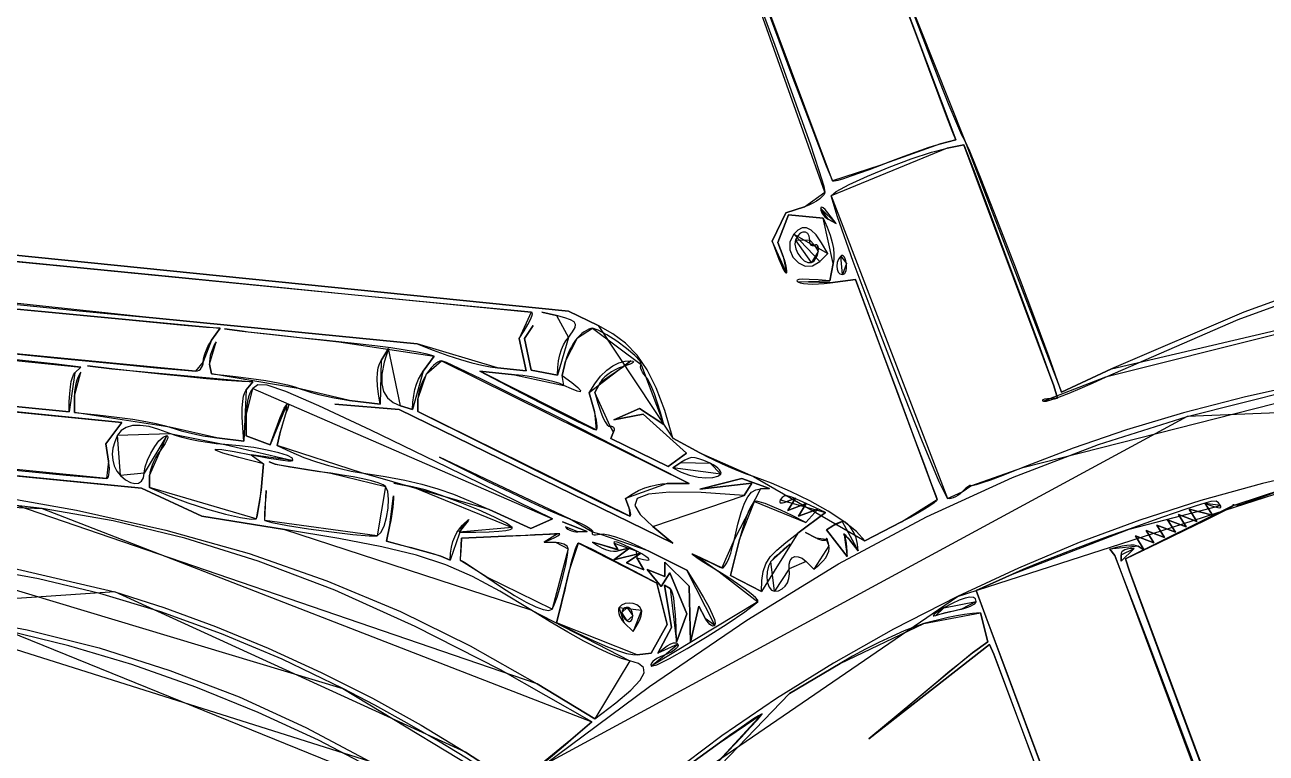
# Model space of a CAD drawing. Extents: x 0.3 to 49.4, y 16 to 54.1.
# Drawn here: x 10.03 to 19.09, y 39.85 to 45.17 of the extents above; entities that cross this region are included whole.
import ezdxf

# ---------------------------------------------------------------- set-up
doc = ezdxf.new("R2010")
doc.units = 0
doc.layers.get('0').update_dxf_attribs({"linetype": 'CONTINUOUS'})

msp = doc.modelspace()

# ---------------------------------------------------------------- linework, layer by layer
at = {"color": 178}
for points in [[(15.1282, 46.1495), (15.1947, 45.9591), (15.3151, 45.6291), (15.4666, 45.2205), (15.6259, 44.7947), (15.7701, 44.413), (15.8761, 44.1364), (15.9208, 44.0264), (15.1282, 46.1495)], [(15.0996, 46.1038), (15.3325, 45.4739), (15.5168, 44.9703), (15.657, 44.5816), (15.7575, 44.296), (15.8229, 44.1022), (15.8576, 43.9886), (15.8663, 43.9435), (15.0996, 46.1038)], [(16.8205, 44.3251), (16.7949, 44.3919), (16.7541, 44.4998), (16.7001, 44.6435), (16.6351, 44.8176), (16.5609, 45.0165), (16.4796, 45.2349), (16.3932, 45.4674), (16.8205, 44.3251)], [(16.8843, 44.3252), (16.8656, 44.3591), (16.8277, 44.4454), (16.7735, 44.5774), (16.7056, 44.7483), (16.6267, 44.9513), (16.5394, 45.1798), (16.4465, 45.427), (16.8843, 44.3252)], [(26.1152, 44.5673), (24.7412, 44.4441), (23.4399, 44.2681), (22.2094, 44.041), (21.0477, 43.7645), (19.953, 43.4401), (18.9234, 43.0696), (17.9571, 42.6546), (26.1152, 44.5673)], [(17.9124, 42.5936), (18.8821, 43.014), (19.9034, 43.3883), (20.9668, 43.714), (22.0627, 43.9886), (23.1815, 44.2099), (24.3136, 44.3753), (25.4494, 44.4826), (17.9124, 42.5936)], [(16.2675, 44.1398), (16.346, 44.1702), (16.4239, 44.1995), (16.4984, 44.2269), (16.567, 44.2513), (16.6267, 44.2718), (16.6751, 44.2874), (16.7093, 44.2972), (16.2675, 44.1398)], [(16.7093, 44.2972), (16.8205, 44.3251), (16.7093, 44.2972)], [(17.5929, 42.4846), (17.5023, 42.7399), (17.3838, 43.0607), (17.252, 43.4093), (17.1215, 43.7479), (17.007, 44.0386), (16.923, 44.2436), (16.8843, 44.3252), (17.5929, 42.4846)], [(15.9126, 43.9165), (15.948, 43.9487), (16.0421, 43.9993), (16.1767, 44.0609), (16.3339, 44.1258), (16.4953, 44.1867), (16.643, 44.2361), (16.7588, 44.2664), (15.9126, 43.9165)], [(16.7588, 44.2664), (16.8805, 44.2902), (16.7588, 44.2664)], [(16.8805, 44.2902), (16.9501, 44.1091), (17.0542, 43.8329), (17.177, 43.5046), (17.3025, 43.1671), (17.4148, 42.8635), (17.4978, 42.6367), (17.5357, 42.53), (16.8805, 44.2902)], [(15.9208, 44.0264), (15.9333, 44.0261), (15.9617, 44.0325), (16.0038, 44.0448), (16.0576, 44.0624), (16.1209, 44.0846), (16.1916, 44.1106), (16.2675, 44.1398), (15.9208, 44.0264)], [(15.8663, 43.9435), (15.8598, 43.9281), (15.8469, 43.9118), (15.8284, 43.895), (15.8053, 43.8785), (15.7785, 43.863), (15.7488, 43.849), (15.7173, 43.8373), (15.8663, 43.9435)], [(16.7599, 41.7089), (16.6996, 41.8305), (16.5734, 42.1358), (16.4086, 42.5533), (16.2327, 43.0115), (16.0732, 43.4391), (15.9573, 43.7646), (15.9126, 43.9165), (16.7599, 41.7089)], [(13.9949, 43.077), (7.0025, 43.7843), (13.9949, 43.077)], [(15.5806, 43.7931), (15.4824, 43.5877), (15.5806, 43.7931)], [(15.5229, 43.5776), (15.5993, 43.7784), (15.5229, 43.5776)], [(15.7173, 43.8373), (15.5806, 43.7931), (15.7173, 43.8373)], [(15.5993, 43.7784), (15.8533, 43.7539), (15.5993, 43.7784)], [(15.9475, 43.7147), (15.9143, 43.7604), (15.8879, 43.7941), (15.8676, 43.8171), (15.8529, 43.8305), (15.843, 43.8355), (15.8375, 43.8333), (15.8355, 43.825), (15.9475, 43.7147)], [(15.8355, 43.825), (15.8368, 43.8135), (15.8408, 43.8014), (15.8472, 43.789), (15.8558, 43.7768), (15.8662, 43.7654), (15.878, 43.7552), (15.8909, 43.7467), (15.8355, 43.825)], [(15.8533, 43.7539), (15.8826, 43.6881), (15.9043, 43.6298), (15.9193, 43.578), (15.9283, 43.5322), (15.932, 43.4916), (15.9313, 43.4555), (15.9267, 43.423), (15.8533, 43.7539)], [(10.335, 43.4014), (9.5667, 43.4775), (8.8562, 43.5475), (8.2245, 43.6093), (7.6927, 43.6609), (7.2816, 43.7003), (7.0123, 43.7255), (6.9058, 43.7343), (10.335, 43.4014)], [(15.8879, 43.497), (15.8423, 43.5756), (15.8016, 43.6319), (15.7649, 43.6675), (15.7313, 43.6842), (15.6998, 43.6838), (15.6697, 43.6679), (15.64, 43.6383), (15.8879, 43.497)], [(15.8909, 43.7467), (15.9475, 43.7147), (15.8909, 43.7467)], [(15.4824, 43.5877), (15.5088, 43.5136), (15.5307, 43.4556), (15.5483, 43.4122), (15.5623, 43.382), (15.5728, 43.3633), (15.5804, 43.3548), (15.5853, 43.3548), (15.4824, 43.5877)], [(15.5622, 43.4743), (15.5229, 43.5776), (15.5622, 43.4743)], [(15.64, 43.6383), (15.611, 43.5809), (15.6108, 43.5224), (15.6333, 43.4692), (15.6724, 43.4278), (15.722, 43.4045), (15.7762, 43.4057), (15.8289, 43.438), (15.64, 43.6383)], [(15.6524, 43.5967), (15.6475, 43.5652), (15.6536, 43.5309), (15.6684, 43.4971), (15.6895, 43.4669), (15.7147, 43.4438), (15.7417, 43.4309), (15.7682, 43.4316), (15.6524, 43.5967)], [(15.756, 43.5949), (15.7518, 43.6237), (15.7407, 43.6431), (15.7246, 43.6529), (15.7057, 43.6532), (15.686, 43.644), (15.6676, 43.6252), (15.6524, 43.5967), (15.756, 43.5949)], [(15.7917, 43.5559), (15.7835, 43.5525), (15.776, 43.5525), (15.7694, 43.5556), (15.7638, 43.5617), (15.7596, 43.5704), (15.7569, 43.5815), (15.756, 43.5949), (15.7917, 43.5559)], [(15.7682, 43.4316), (15.7775, 43.4364), (15.7866, 43.4442), (15.7951, 43.4545), (15.8028, 43.4669), (15.8093, 43.4808), (15.8144, 43.4958), (15.8176, 43.5114), (15.7682, 43.4316)], [(15.8176, 43.5114), (15.8189, 43.5261), (15.8183, 43.5384), (15.8159, 43.5481), (15.8118, 43.555), (15.8064, 43.5588), (15.7996, 43.5592), (15.7917, 43.5559), (15.8176, 43.5114)], [(15.8289, 43.438), (15.8879, 43.497), (15.8289, 43.438)], [(16.0231, 43.4247), (16.0194, 43.4427), (16.0146, 43.4577), (16.0088, 43.4694), (16.0023, 43.4775), (15.9953, 43.4816), (15.9882, 43.4816), (15.9812, 43.4769), (16.0231, 43.4247)], [(13.7239, 43.0685), (13.6266, 43.0773), (13.3658, 43.1025), (12.9622, 43.1419), (12.4366, 43.1935), (11.8097, 43.2553), (11.1022, 43.3253), (10.335, 43.4014), (13.7239, 43.0685)], [(15.5853, 43.3548), (15.588, 43.3612), (15.5884, 43.3724), (15.5868, 43.3877), (15.5832, 43.4062), (15.5778, 43.4273), (15.5708, 43.4502), (15.5622, 43.4743), (15.5853, 43.3548)], [(15.9267, 43.423), (15.9018, 43.2984), (15.9267, 43.423)], [(15.9812, 43.4769), (15.9655, 43.4555), (15.9561, 43.4308), (15.9526, 43.4054), (15.9548, 43.3815), (15.9626, 43.3615), (15.9756, 43.3478), (15.9937, 43.3427), (15.9812, 43.4769)], [(15.9937, 43.3427), (16.0029, 43.3448), (16.0108, 43.351), (16.0171, 43.3607), (16.0216, 43.3735), (16.0243, 43.3887), (16.0248, 43.4059), (16.0231, 43.4247), (15.9937, 43.3427)], [(15.9018, 43.2984), (15.8161, 43.3048), (15.7516, 43.3082), (15.7059, 43.3088), (15.677, 43.307), (15.6628, 43.303), (15.6611, 43.2971), (15.6696, 43.2896), (15.9018, 43.2984)], [(15.9046, 43.2822), (16.0889, 43.3069), (15.9046, 43.2822)], [(16.0889, 43.3069), (16.265, 42.8329), (16.4054, 42.4552), (16.5133, 42.165), (16.592, 41.9534), (16.6448, 41.8117), (16.675, 41.7308), (16.6858, 41.7021), (16.0889, 43.3069)], [(8.6966, 43.2682), (8.8054, 43.2512), (9.0009, 43.2271), (9.2718, 43.1968), (9.607, 43.1614), (9.9953, 43.1218), (10.4253, 43.0789), (10.886, 43.0337), (8.6966, 43.2682)], [(15.6696, 43.2896), (15.6861, 43.2829), (15.7107, 43.278), (15.742, 43.275), (15.7784, 43.2738), (15.8186, 43.2746), (15.8612, 43.2774), (15.9046, 43.2822), (15.6696, 43.2896)], [(11.4522, 42.951), (11.3537, 42.9578), (11.1362, 42.9771), (10.8148, 43.0072), (10.4046, 43.0467), (9.9206, 43.094), (9.378, 43.1475), (8.7918, 43.2057), (11.4522, 42.951)], [(10.886, 43.0337), (12.8897, 42.8388), (10.886, 43.0337)], [(13.6341, 42.8759), (13.6709, 42.9335), (13.6982, 42.9793), (13.7168, 43.0144), (13.7278, 43.0397), (13.732, 43.0564), (13.7303, 43.0657), (13.7239, 43.0685), (13.6341, 42.8759)], [(13.9066, 43.0439), (13.8001, 43.0694), (13.9066, 43.0439)], [(13.9942, 42.8842), (14.0246, 42.9248), (14.0427, 42.956), (14.0472, 42.9798), (14.037, 42.9984), (14.0109, 43.0138), (13.9679, 43.0283), (13.9066, 43.0439), (13.9942, 42.8842)], [(14.2106, 42.9715), (13.9949, 43.077), (14.2106, 42.9715)], [(10.4368, 42.6685), (10.2598, 42.6893), (9.9892, 42.7184), (9.6375, 42.7549), (9.217, 42.7974), (8.7404, 42.8448), (8.22, 42.8961), (7.6683, 42.95), (10.4368, 42.6685)], [(11.3912, 42.864), (11.4522, 42.951), (11.3912, 42.864)], [(11.6136, 42.9289), (11.4857, 42.9463), (11.6136, 42.9289)], [(13.7367, 42.9726), (13.6733, 42.8759), (13.7367, 42.9726)], [(14.17, 42.951), (14.1576, 42.9492), (14.1431, 42.944), (14.1271, 42.9359), (14.1103, 42.9253), (14.0933, 42.9125), (14.0767, 42.8981), (14.0614, 42.8825), (14.17, 42.951)], [(14.5258, 42.6869), (14.5184, 42.7104), (14.4792, 42.7516), (14.4184, 42.8027), (14.3467, 42.8559), (14.2744, 42.9036), (14.212, 42.9379), (14.17, 42.951), (14.5258, 42.6869)], [(14.7576, 42.1482), (14.6981, 42.3503), (14.636, 42.5154), (14.5691, 42.6488), (14.4953, 42.7557), (14.4123, 42.8416), (14.3182, 42.9118), (14.2106, 42.9715), (14.7576, 42.1482)], [(8.6519, 42.8923), (9.2401, 42.8341), (9.7839, 42.7805), (10.2672, 42.7333), (10.674, 42.6938), (10.9882, 42.6637), (11.1937, 42.6444), (11.2746, 42.6377), (8.6519, 42.8923)], [(11.3303, 42.7073), (11.3319, 42.7255), (11.3365, 42.7467), (11.3437, 42.77), (11.3532, 42.7943), (11.3645, 42.8187), (11.3773, 42.8422), (11.3912, 42.864), (11.3303, 42.7073)], [(11.4243, 42.8527), (11.4106, 42.8294), (11.3988, 42.8044), (11.389, 42.7787), (11.3816, 42.7532), (11.3768, 42.729), (11.375, 42.7071), (11.3765, 42.6886), (11.4243, 42.8527)], [(12.3199, 42.8514), (12.1843, 42.8656), (12.053, 42.8796), (11.9305, 42.8928), (11.8209, 42.9048), (11.7287, 42.9151), (11.6582, 42.9233), (11.6136, 42.9289), (12.3199, 42.8514)], [(13.0139, 42.747), (12.9639, 42.7619), (12.8927, 42.777), (12.8033, 42.7921), (12.6984, 42.8073), (12.5809, 42.8223), (12.4538, 42.837), (12.3199, 42.8514), (13.0139, 42.747)], [(13.6858, 42.6407), (13.6341, 42.8759), (13.6858, 42.6407)], [(13.6733, 42.8759), (13.7238, 42.646), (13.6733, 42.8759)], [(13.9152, 42.6094), (13.9173, 42.6643), (13.9233, 42.7133), (13.9326, 42.7569), (13.9449, 42.7954), (13.9595, 42.8292), (13.9761, 42.8587), (13.9942, 42.8842), (13.9152, 42.6094)], [(14.0614, 42.8825), (14.0466, 42.8641), (14.0317, 42.8418), (14.0171, 42.8169), (14.0036, 42.7902), (13.9915, 42.7629), (13.9814, 42.7361), (13.9739, 42.7106), (14.0614, 42.8825)], [(12.6286, 42.7163), (12.6815, 42.8045), (12.6286, 42.7163)], [(12.6815, 42.8045), (12.6496, 42.7031), (12.6335, 42.6174), (12.6325, 42.5463), (12.6462, 42.4886), (12.6739, 42.4434), (12.7153, 42.4094), (12.7696, 42.3857), (12.6815, 42.8045)], [(12.8897, 42.8388), (13.0088, 42.7917), (13.1147, 42.7531), (13.2083, 42.7224), (13.2905, 42.6986), (13.3621, 42.6812), (13.4241, 42.6692), (13.4774, 42.6621), (12.8897, 42.8388)], [(20.5537, 42.7606), (19.9655, 42.6637), (19.4281, 42.5604), (18.9361, 42.4504), (18.4838, 42.3334), (18.0659, 42.2089), (17.6768, 42.0765), (17.3111, 41.936), (20.5537, 42.7606)], [(18.5085, 42.3079), (19.2833, 42.5011), (20.0771, 42.6411), (20.8849, 42.7277), (21.7013, 42.7605), (22.5213, 42.7396), (23.3397, 42.6645), (24.1513, 42.5351), (18.5085, 42.3079)], [(10.7358, 42.2647), (9.3777, 42.3986), (8.2875, 42.5062), (7.4409, 42.5899), (6.8134, 42.6521), (6.3808, 42.6951), (6.1187, 42.7215), (6.0028, 42.7334), (10.7358, 42.2647)], [(10.394, 42.6257), (10.4368, 42.6685), (10.394, 42.6257)], [(10.6628, 42.6564), (10.4849, 42.6774), (10.6628, 42.6564)], [(11.2746, 42.6377), (11.2873, 42.6395), (11.299, 42.6448), (11.3094, 42.653), (11.318, 42.6638), (11.3246, 42.6767), (11.3288, 42.6914), (11.3303, 42.7073), (11.2746, 42.6377)], [(11.3765, 42.6886), (11.39, 42.6181), (11.3765, 42.6886)], [(12.6219, 42.3972), (12.6091, 42.4698), (12.6018, 42.5314), (12.5994, 42.5834), (12.6014, 42.6267), (12.6073, 42.6625), (12.6166, 42.692), (12.6286, 42.7163), (12.6219, 42.3972)], [(12.9358, 42.6373), (13.0139, 42.747), (12.9358, 42.6373)], [(13.0678, 42.7139), (13.056, 42.7118), (13.0419, 42.705), (13.0261, 42.6939), (13.0094, 42.6793), (12.9924, 42.6616), (12.9758, 42.6415), (12.9601, 42.6195), (13.0678, 42.7139)], [(14.8747, 41.8194), (14.3459, 42.0867), (13.9235, 42.299), (13.5978, 42.4615), (13.3592, 42.5791), (13.1978, 42.657), (13.104, 42.7003), (13.0678, 42.7139), (14.8747, 41.8194)], [(13.9739, 42.7106), (13.9481, 42.6073), (13.9739, 42.7106)], [(14.1468, 42.4799), (14.1872, 42.5467), (14.2297, 42.6014), (14.2737, 42.6445), (14.3185, 42.6766), (14.3634, 42.6983), (14.4079, 42.7101), (14.4511, 42.7125), (14.1468, 42.4799)], [(14.3959, 42.6724), (14.3659, 42.662), (14.3362, 42.6485), (14.3078, 42.6326), (14.2818, 42.615), (14.2592, 42.5963), (14.241, 42.5774), (14.2282, 42.5588), (14.3959, 42.6724)], [(14.4511, 42.7125), (14.464, 42.7107), (14.4694, 42.7072), (14.4677, 42.7022), (14.4591, 42.696), (14.4441, 42.6888), (14.4229, 42.6809), (14.3959, 42.6724), (14.4511, 42.7125)], [(14.5574, 42.6017), (14.5455, 42.6165), (14.5357, 42.6312), (14.5283, 42.6455), (14.5234, 42.6587), (14.5212, 42.6704), (14.5219, 42.68), (14.5258, 42.6869), (14.5574, 42.6017)], [(7.6813, 42.6057), (10.3511, 42.3413), (7.6813, 42.6057)], [(10.3511, 42.3413), (10.3523, 42.4147), (10.3555, 42.4754), (10.3606, 42.5244), (10.3672, 42.5628), (10.3752, 42.5917), (10.3842, 42.6123), (10.394, 42.6257), (10.3511, 42.3413)], [(10.4376, 42.6301), (10.4268, 42.616), (10.4168, 42.5968), (10.4081, 42.5733), (10.4007, 42.5468), (10.3951, 42.5183), (10.3916, 42.4887), (10.3903, 42.4592), (10.4376, 42.6301)], [(11.6924, 42.5593), (11.6116, 42.5624), (11.4963, 42.5706), (11.3538, 42.5829), (11.1917, 42.5986), (11.0175, 42.6166), (10.8387, 42.6362), (10.6628, 42.6564), (11.6924, 42.5593)], [(11.39, 42.6181), (11.5466, 42.6014), (11.6784, 42.5851), (11.7875, 42.5691), (11.8759, 42.5535), (11.9457, 42.5385), (11.999, 42.5241), (12.0378, 42.5102), (11.39, 42.6181)], [(12.8577, 42.3582), (12.8598, 42.4119), (12.8657, 42.4604), (12.8749, 42.5042), (12.887, 42.5435), (12.9015, 42.5786), (12.918, 42.6098), (12.9358, 42.6373), (12.8577, 42.3582)], [(12.9601, 42.6195), (12.9457, 42.595), (12.9324, 42.5679), (12.9206, 42.5394), (12.9108, 42.5104), (12.9033, 42.4823), (12.8986, 42.4561), (12.8969, 42.433), (12.9601, 42.6195)], [(13.6019, 42.6125), (13.3473, 42.637), (13.6019, 42.6125)], [(13.3473, 42.637), (13.5942, 42.5094), (13.7918, 42.4079), (13.9444, 42.3302), (14.0566, 42.2739), (14.1329, 42.2365), (14.1779, 42.2156), (14.196, 42.2089), (13.3473, 42.637)], [(13.4774, 42.6621), (13.6858, 42.6407), (13.4774, 42.6621)], [(13.9622, 42.5345), (13.9313, 42.5474), (13.8898, 42.5605), (13.84, 42.5733), (13.7842, 42.5854), (13.7244, 42.5963), (13.6629, 42.6055), (13.6019, 42.6125), (13.9622, 42.5345)], [(13.7238, 42.646), (13.9152, 42.6094), (13.7238, 42.646)], [(13.9481, 42.6073), (14.0195, 42.5553), (14.0637, 42.5188), (14.0831, 42.4968), (14.0802, 42.4884), (14.0574, 42.4926), (14.0173, 42.5083), (13.9622, 42.5345), (13.9481, 42.6073)], [(14.6914, 42.2489), (14.6663, 42.3376), (14.6433, 42.4114), (14.6225, 42.4717), (14.6036, 42.5195), (14.5865, 42.5563), (14.5712, 42.5833), (14.5574, 42.6017), (14.6914, 42.2489)], [(17.462, 42.4184), (17.4823, 42.4195), (17.5219, 42.4304), (17.5781, 42.45), (17.6479, 42.4772), (17.7288, 42.5109), (17.8178, 42.55), (17.9124, 42.5936), (17.462, 42.4184)], [(17.9571, 42.6546), (17.5929, 42.4846), (17.9571, 42.6546)], [(11.6261, 42.1281), (11.6183, 42.2248), (11.6147, 42.3043), (11.6148, 42.3683), (11.6182, 42.4184), (11.6246, 42.4562), (11.6334, 42.4833), (11.6442, 42.5013), (11.6261, 42.1281)], [(11.6907, 42.5125), (11.6799, 42.4977), (11.67, 42.4765), (11.6613, 42.45), (11.654, 42.4194), (11.6484, 42.3859), (11.6448, 42.3508), (11.6436, 42.3153), (11.6907, 42.5125)], [(11.6442, 42.5013), (11.6924, 42.5593), (11.6442, 42.5013)], [(13.8783, 41.5608), (13.1094, 41.9372), (12.553, 42.207), (12.1729, 42.3862), (11.9328, 42.4904), (11.7966, 42.5357), (11.728, 42.5377), (11.6907, 42.5125), (13.8783, 41.5608)], [(12.0378, 42.5102), (12.075, 42.4964), (12.1207, 42.4823), (12.1726, 42.4683), (12.2285, 42.4551), (12.2862, 42.4432), (12.3436, 42.433), (12.3983, 42.4251), (12.0378, 42.5102)], [(14.2282, 42.5588), (14.1869, 42.4817), (14.2282, 42.5588)], [(17.5357, 42.53), (17.5628, 42.4418), (17.5357, 42.53)], [(10.3903, 42.4592), (10.3903, 42.3356), (10.3903, 42.4592)], [(11.8181, 42.1006), (11.8466, 42.1818), (11.8708, 42.2477), (11.8911, 42.2996), (11.9078, 42.3391), (11.9213, 42.3674), (11.9319, 42.3858), (11.94, 42.3958), (11.8181, 42.1006)], [(11.94, 42.3958), (11.9459, 42.3998), (11.9497, 42.3994), (11.9515, 42.3951), (11.9513, 42.387), (11.9491, 42.3756), (11.9448, 42.3611), (11.9385, 42.3439), (11.94, 42.3958)], [(12.7598, 42.3591), (12.2898, 42.3965), (12.7598, 42.3591)], [(12.3983, 42.4251), (12.6219, 42.3972), (12.3983, 42.4251)], [(12.8969, 42.433), (12.8969, 42.343), (12.8969, 42.433)], [(14.1845, 42.3434), (14.1468, 42.4799), (14.1845, 42.3434)], [(14.1869, 42.4817), (14.2089, 42.4055), (14.2287, 42.3455), (14.2464, 42.3002), (14.2623, 42.2681), (14.2764, 42.2477), (14.2888, 42.2374), (14.2998, 42.2358), (14.1869, 42.4817)], [(17.5628, 42.4418), (17.5213, 42.4395), (17.4906, 42.4368), (17.4697, 42.4336), (17.4574, 42.4301), (17.4527, 42.4264), (17.4546, 42.4224), (17.462, 42.4184), (17.5628, 42.4418)], [(5.759, 42.3397), (6.0433, 42.3082), (6.7353, 42.2371), (7.6724, 42.1425), (8.6924, 42.0408), (9.6326, 41.948), (10.3307, 41.8805), (10.6241, 41.8544), (5.759, 42.3397)], [(10.3903, 42.3356), (10.5583, 42.3189), (10.6997, 42.3026), (10.8167, 42.2868), (10.9116, 42.2715), (10.9865, 42.2568), (11.0437, 42.2428), (11.0853, 42.2294), (10.3903, 42.3356)], [(11.6436, 42.3153), (11.6436, 42.1652), (11.6436, 42.3153)], [(11.9385, 42.3439), (11.931, 42.3238), (11.9231, 42.3009), (11.9152, 42.2762), (11.9075, 42.2508), (11.9004, 42.2257), (11.8942, 42.2019), (11.8891, 42.1803), (11.9385, 42.3439)], [(14.7572, 41.3827), (12.7598, 42.3591), (14.7572, 41.3827)], [(12.7696, 42.3857), (12.8577, 42.3582), (12.7696, 42.3857)], [(12.8969, 42.343), (13.3549, 42.1146), (13.7195, 41.9333), (13.9994, 41.7946), (14.2031, 41.6943), (14.3392, 41.628), (14.4163, 41.5914), (14.443, 41.5802), (12.8969, 42.343)], [(13.8173, 39.7652), (14.586, 40.3363), (15.2974, 40.8218), (15.9664, 41.2315), (16.6073, 41.5752), (17.2349, 41.8626), (17.8637, 42.1036), (18.5085, 42.3079), (13.8173, 39.7652)], [(14.196, 42.2089), (14.201, 42.212), (14.2036, 42.2219), (14.204, 42.2377), (14.2023, 42.2586), (14.1984, 42.2837), (14.1924, 42.3122), (14.1845, 42.3434), (14.196, 42.2089)], [(14.3264, 42.2834), (14.5139, 42.3652), (14.3264, 42.2834)], [(14.5404, 42.3255), (14.3264, 42.2834), (14.5404, 42.3255)], [(14.5139, 42.3652), (14.6914, 42.2489), (14.5139, 42.3652)], [(14.8563, 42.0401), (14.5404, 42.3255), (14.8563, 42.0401)], [(10.8799, 41.7837), (9.376, 41.9336), (8.1759, 42.0526), (7.2519, 42.1436), (6.576, 42.2095), (6.1205, 42.2531), (5.8574, 42.2772), (5.759, 42.2847), (10.8799, 41.7837)], [(10.6197, 42.1089), (10.7358, 42.2647), (10.6197, 42.1089)], [(11.0867, 42.1825), (11.0067, 42.2135), (10.9344, 42.2336), (10.8702, 42.2427), (10.8147, 42.241), (10.7683, 42.2283), (10.7316, 42.2047), (10.705, 42.1703), (11.0867, 42.1825)], [(11.0853, 42.2294), (11.1242, 42.2162), (11.1699, 42.2028), (11.2206, 42.1898), (11.2739, 42.1777), (11.3279, 42.1669), (11.3803, 42.1579), (11.4292, 42.1511), (11.0853, 42.2294)], [(14.2998, 42.2358), (14.3092, 42.2366), (14.3169, 42.2348), (14.3227, 42.2306), (14.3265, 42.2244), (14.3281, 42.2162), (14.3273, 42.2065), (14.3241, 42.1954), (14.2998, 42.2358)], [(10.705, 42.1703), (10.6841, 42.1235), (10.6713, 42.077), (10.6665, 42.0315), (10.6696, 41.9879), (10.6806, 41.947), (10.6994, 41.9097), (10.726, 41.8767), (10.705, 42.1703)], [(10.8995, 41.8949), (10.9056, 41.939), (10.9223, 41.9892), (10.9466, 42.0409), (10.9757, 42.0893), (11.0068, 42.1297), (11.037, 42.1574), (11.0635, 42.1677), (10.8995, 41.8949)], [(11.0635, 42.1677), (11.0699, 42.165), (11.0716, 42.1572), (11.069, 42.1449), (11.0622, 42.1289), (11.0516, 42.1098), (11.0374, 42.0881), (11.0198, 42.0645), (11.0635, 42.1677)], [(11.4869, 42.1038), (11.4249, 42.1089), (11.3604, 42.1169), (11.2959, 42.1273), (11.2338, 42.1395), (11.1766, 42.1531), (11.1268, 42.1676), (11.0867, 42.1825), (11.4869, 42.1038)], [(11.4292, 42.1511), (11.6261, 42.1281), (11.4292, 42.1511)], [(11.6436, 42.1652), (11.8181, 42.1006), (11.6436, 42.1652)], [(11.8891, 42.1803), (11.8705, 42.0951), (11.8891, 42.1803)], [(14.3241, 42.1954), (14.3051, 42.1457), (14.3241, 42.1954)], [(14.3051, 42.1457), (14.7215, 41.9415), (14.3051, 42.1457)], [(14.9533, 42.0414), (14.7576, 42.1482), (14.9533, 42.0414)], [(10.6396, 41.9817), (10.6197, 42.1089), (10.6396, 41.9817)], [(11.0198, 42.0645), (11.0012, 42.0386), (10.9842, 42.0105), (10.9691, 41.9812), (10.9565, 41.952), (10.9469, 41.9239), (10.9408, 41.8982), (10.9386, 41.8759), (11.0198, 42.0645)], [(11.7701, 41.9619), (11.5887, 42.0074), (11.4738, 42.0401), (11.4191, 42.0606), (11.4186, 42.0692), (11.4661, 42.0664), (11.5555, 42.0527), (11.6806, 42.0284), (11.7701, 41.9619)], [(11.9841, 41.986), (11.9806, 42.0028), (11.944, 42.0222), (11.8808, 42.0425), (11.7971, 42.0623), (11.6994, 42.0801), (11.5939, 42.0944), (11.4869, 42.1038), (11.9841, 41.986)], [(11.8705, 42.0951), (11.9692, 42.0486), (12.0646, 42.0091), (12.1566, 41.976), (12.2449, 41.9488), (12.3293, 41.9268), (12.4096, 41.9096), (12.4857, 41.8964), (11.8705, 42.0951)], [(14.7215, 41.9415), (14.8563, 42.0401), (14.7215, 41.9415)], [(15.3447, 41.8694), (15.2948, 41.8871), (15.2388, 41.9089), (15.1793, 41.9336), (15.1186, 41.9603), (15.0591, 41.9878), (15.0032, 42.0152), (14.9533, 42.0414), (15.3447, 41.8694)], [(10.6241, 41.8544), (10.6317, 41.8577), (10.6376, 41.8674), (10.6419, 41.8824), (10.6443, 41.9022), (10.6447, 41.9258), (10.6432, 41.9526), (10.6396, 41.9817), (10.6241, 41.8544)], [(11.6806, 42.0284), (11.7465, 42.0153), (11.808, 42.004), (11.8632, 41.995), (11.9102, 41.9884), (11.9473, 41.9845), (11.9726, 41.9836), (11.9841, 41.986), (11.6806, 42.0284)], [(11.7517, 41.7702), (11.7701, 41.9619), (11.7517, 41.7702)], [(11.8552, 41.9591), (11.8106, 41.9763), (11.8552, 41.9591)], [(12.2611, 41.8927), (12.1773, 41.9044), (12.098, 41.9161), (12.0257, 41.9273), (11.9627, 41.9376), (11.9117, 41.9466), (11.875, 41.9539), (11.8552, 41.9591), (12.2611, 41.8927)], [(13.0536, 42.0101), (13.2331, 41.9201), (13.4077, 41.834), (13.5716, 41.7546), (13.7189, 41.6848), (13.8439, 41.6271), (13.9408, 41.5844), (14.0036, 41.5595), (13.0536, 42.0101)], [(14.816, 41.9713), (14.7572, 41.9327), (14.816, 41.9713)], [(15.0283, 41.9661), (14.9831, 41.9861), (14.9474, 41.9995), (14.9186, 42.0065), (14.8938, 42.0071), (14.8703, 42.0014), (14.8452, 41.9894), (14.816, 41.9713), (15.0283, 41.9661)], [(15.1062, 41.8878), (15.1083, 41.8966), (15.1052, 41.9071), (15.0974, 41.9186), (15.0853, 41.9307), (15.0695, 41.943), (15.0503, 41.955), (15.0283, 41.9661), (15.1062, 41.8878)], [(19.9779, 42.0085), (19.5146, 41.9233), (19.0592, 41.8192), (18.6097, 41.6956), (18.1643, 41.5519), (17.721, 41.3874), (17.2779, 41.2015), (16.833, 40.9937), (19.9779, 42.0085)], [(10.726, 41.8767), (10.7627, 41.8457), (10.798, 41.8262), (10.8303, 41.8179), (10.8582, 41.8209), (10.8801, 41.8348), (10.8944, 41.8595), (10.8995, 41.8949), (10.726, 41.8767)], [(10.9386, 41.8759), (10.9386, 41.7905), (10.9386, 41.8759)], [(12.6604, 41.7974), (12.6421, 41.8092), (12.6068, 41.8226), (12.557, 41.8369), (12.4951, 41.8517), (12.4235, 41.8663), (12.3447, 41.8802), (12.2611, 41.8927), (12.6604, 41.7974)], [(12.4857, 41.8964), (12.6567, 41.869), (12.8006, 41.8421), (12.926, 41.8134), (13.0417, 41.7802), (13.1562, 41.7401), (13.2782, 41.6906), (13.4164, 41.6293), (12.4857, 41.8964)], [(14.7572, 41.9327), (14.8164, 41.9007), (14.8789, 41.8782), (14.9409, 41.8646), (14.9984, 41.8593), (15.0477, 41.8618), (15.0849, 41.8715), (15.1062, 41.8878), (14.7572, 41.9327)], [(15.2611, 41.8561), (14.9531, 41.778), (15.2611, 41.8561)], [(15.4622, 41.7822), (15.2611, 41.8561), (15.4622, 41.7822)], [(16.1566, 41.4001), (16.0973, 41.4684), (16.0053, 41.542), (15.8888, 41.6176), (15.7562, 41.6916), (15.6158, 41.7605), (15.4759, 41.821), (15.3447, 41.8694), (16.1566, 41.4001)], [(17.3111, 41.936), (17.2242, 41.9011), (17.1443, 41.8701), (17.0737, 41.8437), (17.0147, 41.8228), (16.9697, 41.8082), (16.941, 41.8006), (16.9309, 41.8011), (17.3111, 41.936)], [(11.3199, 41.5792), (10.8799, 41.7837), (11.3199, 41.5792)], [(10.9386, 41.7905), (11.0736, 41.7319), (11.2175, 41.6785), (11.3604, 41.6324), (11.4919, 41.5955), (11.6018, 41.5701), (11.68, 41.558), (11.7161, 41.5613), (10.9386, 41.7905)], [(11.7161, 41.5613), (11.7205, 41.5704), (11.7255, 41.5884), (11.7309, 41.6143), (11.7364, 41.6467), (11.7419, 41.6843), (11.747, 41.7259), (11.7517, 41.7702), (11.7161, 41.5613)], [(11.7902, 41.7684), (11.7857, 41.7206), (11.7822, 41.6761), (11.7796, 41.6362), (11.778, 41.6023), (11.7774, 41.5756), (11.778, 41.5576), (11.7798, 41.5495), (11.7902, 41.7684)], [(12.6001, 41.4365), (12.6264, 41.4611), (12.649, 41.5083), (12.6667, 41.5699), (12.6781, 41.6377), (12.6817, 41.7037), (12.6763, 41.7596), (12.6604, 41.7974), (12.6001, 41.4365)], [(12.8577, 41.7948), (12.7206, 41.8202), (12.8577, 41.7948)], [(13.5845, 41.4983), (13.5434, 41.5287), (13.4561, 41.5733), (13.338, 41.6261), (13.2039, 41.6808), (13.0692, 41.7312), (12.9487, 41.7713), (12.8577, 41.7948), (13.5845, 41.4983)], [(14.4116, 41.709), (14.4593, 41.7409), (14.5058, 41.7663), (14.551, 41.7858), (14.5948, 41.8001), (14.6369, 41.8097), (14.6773, 41.8153), (14.7158, 41.8173), (14.4116, 41.709)], [(14.7158, 41.8173), (14.8747, 41.8194), (14.7158, 41.8173)], [(14.9531, 41.778), (15.3335, 41.8213), (14.9531, 41.778)], [(15.2055, 41.4121), (15.2313, 41.5213), (15.2556, 41.6079), (15.2795, 41.6741), (15.3043, 41.7221), (15.3311, 41.7541), (15.3609, 41.7724), (15.3951, 41.7791), (15.2055, 41.4121)], [(15.3335, 41.8213), (15.2774, 41.7306), (15.3335, 41.8213)], [(15.3951, 41.7791), (15.4622, 41.7822), (15.3951, 41.7791)], [(16.8676, 41.7575), (16.852, 41.7434), (16.8353, 41.7312), (16.8183, 41.7212), (16.8016, 41.7137), (16.7859, 41.7089), (16.7718, 41.7072), (16.7599, 41.7089), (16.8676, 41.7575)], [(16.9309, 41.8011), (16.9292, 41.8039), (16.9245, 41.8033), (16.917, 41.7994), (16.9072, 41.7927), (16.8954, 41.7833), (16.8821, 41.7714), (16.8676, 41.7575), (16.9309, 41.8011)], [(18.8638, 41.6619), (18.8796, 41.6636), (18.9098, 41.6713), (18.9523, 41.6843), (19.0052, 41.7017), (19.0662, 41.723), (19.1333, 41.7475), (19.2045, 41.7744), (18.8638, 41.6619)], [(10.1553, 41.6365), (9.9423, 41.6613), (9.6828, 41.683), (9.3976, 41.7006), (9.1072, 41.7133), (8.8325, 41.7201), (8.594, 41.7201), (8.4125, 41.7125), (10.1553, 41.6365)], [(9.7049, 41.7473), (10.4062, 41.6251), (11.0571, 41.4784), (11.6638, 41.3066), (12.2321, 41.109), (12.7682, 40.8852), (13.2778, 40.6346), (13.7671, 40.3566), (9.7049, 41.7473)], [(12.7192, 41.7296), (12.7182, 41.7057), (12.7159, 41.6775), (12.7126, 41.6463), (12.7084, 41.6134), (12.7035, 41.5802), (12.698, 41.5479), (12.692, 41.5178), (12.7192, 41.7296)], [(14.4363, 41.6446), (14.4116, 41.709), (14.4363, 41.6446)], [(15.2774, 41.7306), (14.9633, 41.7517), (14.7328, 41.7552), (14.5797, 41.741), (14.4974, 41.7091), (14.4793, 41.6591), (14.5192, 41.5911), (14.6104, 41.5049), (15.2774, 41.7306)], [(15.3534, 41.6875), (15.3416, 41.6772), (15.3273, 41.6543), (15.3112, 41.6204), (15.2941, 41.5774), (15.2765, 41.5268), (15.2592, 41.4705), (15.2429, 41.41), (15.3534, 41.6875)], [(15.7261, 41.5347), (15.6266, 41.5845), (15.5451, 41.6232), (15.4802, 41.6519), (15.4302, 41.6717), (15.3934, 41.6835), (15.3684, 41.6884), (15.3534, 41.6875), (15.7261, 41.5347)], [(15.5408, 41.6982), (15.5367, 41.6894), (15.5362, 41.6829), (15.5393, 41.6786), (15.5458, 41.6766), (15.5556, 41.6771), (15.5684, 41.6799), (15.5841, 41.6852), (15.5408, 41.6982)], [(15.8702, 41.6064), (15.76, 41.6588), (15.6803, 41.6954), (15.6255, 41.7179), (15.5899, 41.7278), (15.5677, 41.7267), (15.5532, 41.7163), (15.5408, 41.6982), (15.8702, 41.6064)], [(15.5841, 41.6852), (15.6513, 41.711), (15.5841, 41.6852)], [(15.6513, 41.711), (15.5952, 41.6203), (15.6513, 41.711)], [(15.5952, 41.6203), (15.7296, 41.6719), (15.5952, 41.6203)], [(15.7296, 41.6719), (15.6736, 41.5811), (15.7296, 41.6719)], [(16.6858, 41.7021), (16.6808, 41.6929), (16.6625, 41.6774), (16.6324, 41.6565), (16.5921, 41.6312), (16.5432, 41.6026), (16.4873, 41.5715), (16.4259, 41.5391), (16.6858, 41.7021)], [(18.7518, 41.659), (18.7392, 41.6783), (18.7206, 41.6885), (18.6832, 41.6864), (18.6141, 41.6684), (18.5001, 41.6313), (18.3285, 41.5718), (18.0863, 41.4864), (18.7518, 41.659)], [(18.6935, 41.5875), (18.6414, 41.6719), (18.6935, 41.5875)], [(18.6414, 41.6719), (18.6819, 41.657), (18.7126, 41.6473), (18.7343, 41.6423), (18.748, 41.6415), (18.7549, 41.6443), (18.7558, 41.6503), (18.7518, 41.659), (18.6414, 41.6719)], [(14.1656, 40.0805), (13.4995, 40.4577), (12.8767, 40.7757), (12.2899, 41.039), (11.7316, 41.2521), (11.1947, 41.4197), (10.6717, 41.5464), (10.1553, 41.6365), (14.1656, 40.0805)], [(11.9224, 41.4824), (11.3199, 41.5792), (11.9224, 41.4824)], [(13.4164, 41.6293), (13.7205, 41.4904), (13.4164, 41.6293)], [(14.443, 41.5802), (14.4464, 41.5819), (14.4484, 41.5868), (14.4488, 41.5944), (14.4478, 41.6044), (14.4453, 41.6164), (14.4415, 41.6299), (14.4363, 41.6446), (14.443, 41.5802)], [(15.6682, 41.4557), (15.8702, 41.6064), (15.6682, 41.4557)], [(15.6736, 41.5811), (15.8147, 41.6309), (15.6736, 41.5811)], [(15.8147, 41.6309), (15.7261, 41.5347), (15.8147, 41.6309)], [(18.0607, 41.2694), (18.3024, 41.3851), (18.4932, 41.4773), (18.6379, 41.5482), (18.7413, 41.5999), (18.8079, 41.6346), (18.8426, 41.6544), (18.85, 41.6615), (18.0607, 41.2694)], [(18.5016, 41.5028), (18.4455, 41.5935), (18.5016, 41.5028)], [(18.4455, 41.5935), (18.5799, 41.5419), (18.4455, 41.5935)], [(18.5799, 41.5419), (18.5245, 41.6317), (18.5799, 41.5419)], [(18.5245, 41.6317), (18.6935, 41.5875), (18.5245, 41.6317)], [(18.85, 41.6615), (18.8464, 41.6628), (18.8448, 41.6637), (18.8451, 41.6641), (18.8473, 41.6642), (18.8511, 41.6638), (18.8567, 41.6631), (18.8638, 41.6619), (18.85, 41.6615)], [(11.7798, 41.5495), (11.8305, 41.5338), (11.9452, 41.5123), (12.0987, 41.4882), (12.2659, 41.4652), (12.4219, 41.4466), (12.5416, 41.4359), (12.6001, 41.4365), (11.7798, 41.5495)], [(12.692, 41.5178), (12.6663, 41.3966), (12.692, 41.5178)], [(13.1319, 41.2585), (13.1342, 41.3091), (13.1409, 41.3542), (13.1513, 41.3944), (13.165, 41.4298), (13.1813, 41.4609), (13.1999, 41.488), (13.22, 41.5114), (13.1319, 41.2585)], [(13.2531, 41.5332), (13.1981, 41.4627), (13.2531, 41.5332)], [(13.1981, 41.4627), (13.3198, 41.4637), (13.4152, 41.4663), (13.4869, 41.4705), (13.5372, 41.4761), (13.5686, 41.4827), (13.5835, 41.4901), (13.5845, 41.4983), (13.1981, 41.4627)], [(13.22, 41.5114), (13.2387, 41.5306), (13.2531, 41.5447), (13.2629, 41.5535), (13.268, 41.5568), (13.2683, 41.5547), (13.2633, 41.5468), (13.2531, 41.5332), (13.22, 41.5114)], [(13.7205, 41.4904), (13.8783, 41.5608), (13.7205, 41.4904)], [(14.1306, 41.4677), (13.9504, 41.54), (14.1306, 41.4677)], [(13.9743, 41.5014), (13.9815, 41.4926), (13.9915, 41.4847), (14.0038, 41.4778), (14.0177, 41.4722), (14.0329, 41.468), (14.0486, 41.4657), (14.0644, 41.4652), (13.9743, 41.5014)], [(14.0036, 41.5595), (14.0457, 41.544), (14.0833, 41.5281), (14.1156, 41.5124), (14.1414, 41.4974), (14.1597, 41.4838), (14.1696, 41.4722), (14.17, 41.4631), (14.0036, 41.5595)], [(14.6104, 41.5049), (14.7572, 41.3827), (14.6104, 41.5049)], [(15.9251, 41.5104), (15.8789, 41.481), (15.9251, 41.5104)], [(15.9929, 41.5404), (15.9868, 41.5395), (15.9787, 41.5372), (15.9693, 41.5336), (15.9588, 41.5289), (15.9476, 41.5234), (15.9363, 41.5172), (15.9251, 41.5104), (15.9929, 41.5404)], [(16.1085, 41.3278), (16.1043, 41.3767), (16.0931, 41.4217), (16.0765, 41.4613), (16.0564, 41.4943), (16.0346, 41.5194), (16.0129, 41.5352), (15.9929, 41.5404), (16.1085, 41.3278)], [(16.4259, 41.5391), (16.1566, 41.4001), (16.4259, 41.5391)], [(18.0863, 41.4864), (17.945, 41.4358), (17.8016, 41.3831), (17.6612, 41.3303), (17.529, 41.2793), (17.4104, 41.2323), (17.3105, 41.1912), (17.2345, 41.158), (18.0863, 41.4864)], [(18.3449, 41.4244), (18.2889, 41.5152), (18.3449, 41.4244)], [(18.2889, 41.5152), (18.4233, 41.4636), (18.2889, 41.5152)], [(18.4233, 41.4636), (18.3672, 41.5544), (18.4233, 41.4636)], [(18.3672, 41.5544), (18.5016, 41.5028), (18.3672, 41.5544)], [(13.7194, 40.8964), (13.4935, 41.0334), (13.294, 41.1406), (13.0989, 41.2254), (12.8862, 41.2947), (12.6339, 41.3559), (12.32, 41.416), (11.9224, 41.4824), (13.7194, 40.8964)], [(12.6663, 41.3966), (12.7665, 41.3718), (12.8498, 41.3506), (12.9176, 41.3326), (12.9714, 41.3176), (13.0127, 41.3052), (13.0428, 41.2953), (13.0633, 41.2875), (12.6663, 41.3966)], [(13.2154, 41.4205), (13.2114, 41.3689), (13.2084, 41.3285), (13.2064, 41.2982), (13.2052, 41.277), (13.2048, 41.2638), (13.2051, 41.2576), (13.2059, 41.2574), (13.2154, 41.4205)], [(13.5359, 41.4336), (13.2154, 41.4205), (13.5359, 41.4336)], [(13.9152, 41.452), (13.8933, 41.4504), (13.8567, 41.4484), (13.8079, 41.4458), (13.749, 41.443), (13.6826, 41.4399), (13.6107, 41.4368), (13.5359, 41.4336), (13.9152, 41.452)], [(13.8173, 41.3899), (13.8626, 41.4099), (13.8954, 41.4255), (13.917, 41.4371), (13.9284, 41.4452), (13.9311, 41.4501), (13.9263, 41.4522), (13.9152, 41.452), (13.8173, 41.3899)], [(14.0644, 41.4652), (14.1306, 41.4677), (14.0644, 41.4652)], [(14.17, 41.4631), (14.1674, 41.4563), (14.1687, 41.4509), (14.1737, 41.4472), (14.1819, 41.4451), (14.1931, 41.4449), (14.207, 41.4464), (14.2231, 41.45), (14.17, 41.4631)], [(14.2231, 41.45), (14.2473, 41.4506), (14.2839, 41.4439), (14.3307, 41.4307), (14.3857, 41.4117), (14.4466, 41.3876), (14.5112, 41.3593), (14.5774, 41.3274), (14.2231, 41.45)], [(15.1129, 41.2029), (15.1243, 41.2043), (15.137, 41.2168), (15.1505, 41.2393), (15.1646, 41.271), (15.1787, 41.311), (15.1925, 41.3584), (15.2055, 41.4121), (15.1129, 41.2029)], [(15.2429, 41.41), (15.1766, 41.1472), (15.2429, 41.41)], [(15.4035, 41.0299), (15.4064, 41.1113), (15.4161, 41.177), (15.4354, 41.2323), (15.4673, 41.2825), (15.5148, 41.3329), (15.5807, 41.3889), (15.6682, 41.4557), (15.4035, 41.0299)], [(15.7993, 41.4213), (15.7252, 41.461), (15.7993, 41.4213)], [(15.8765, 41.4124), (15.8738, 41.4064), (15.8676, 41.4029), (15.8582, 41.4019), (15.8463, 41.4033), (15.8322, 41.407), (15.8163, 41.4131), (15.7993, 41.4213), (15.8765, 41.4124)], [(15.8947, 41.3648), (15.8912, 41.3819), (15.8877, 41.396), (15.8845, 41.4069), (15.8817, 41.4143), (15.8793, 41.4179), (15.8775, 41.4173), (15.8765, 41.4124), (15.8947, 41.3648)], [(15.8789, 41.481), (16.0284, 41.2865), (15.8789, 41.481)], [(16.0074, 41.4431), (16.004, 41.45), (16.004, 41.4524), (16.0072, 41.4506), (16.0133, 41.4447), (16.0221, 41.4349), (16.0334, 41.4217), (16.0469, 41.405), (16.0074, 41.4431)], [(16.0284, 41.2865), (16.0281, 41.3227), (16.0267, 41.3536), (16.0243, 41.3796), (16.021, 41.4011), (16.017, 41.4186), (16.0124, 41.4324), (16.0074, 41.4431), (16.0284, 41.2865)], [(16.0469, 41.405), (16.1085, 41.3278), (16.0469, 41.405)], [(18.1963, 41.3331), (18.1322, 41.4369), (18.1963, 41.3331)], [(18.1322, 41.4369), (18.2666, 41.3853), (18.1322, 41.4369)], [(18.2666, 41.3853), (18.2105, 41.476), (18.2666, 41.3853)], [(18.2105, 41.476), (18.3449, 41.4244), (18.2105, 41.476)], [(5.3142, 40.6628), (6.014, 40.9457), (6.7534, 41.1528), (7.5222, 41.2834), (8.31, 41.3369), (9.1064, 41.3126), (9.9012, 41.2097), (10.684, 41.0275), (5.3142, 40.6628)], [(13.9054, 41.3871), (13.8173, 41.3899), (13.9054, 41.3871)], [(13.8752, 40.9013), (13.891, 40.932), (13.9116, 40.9897), (13.9342, 41.0646), (13.9562, 41.1471), (13.9752, 41.2274), (13.9885, 41.2959), (13.9935, 41.343), (13.8752, 40.9013)], [(13.9935, 41.343), (13.9912, 41.3525), (13.9845, 41.3614), (13.9741, 41.3694), (13.9604, 41.3763), (13.9441, 41.3817), (13.9255, 41.3854), (13.9054, 41.3871), (13.9935, 41.343)], [(14.0683, 41.3831), (14.0618, 41.378), (14.0534, 41.3627), (14.0436, 41.3386), (14.0329, 41.3069), (14.0216, 41.2689), (14.0101, 41.2257), (13.9989, 41.1788), (14.0683, 41.3831)], [(14.6397, 41.0906), (14.475, 41.1779), (14.3428, 41.2472), (14.2404, 41.3003), (14.1648, 41.3388), (14.1128, 41.3643), (14.0817, 41.3786), (14.0683, 41.3831), (14.6397, 41.0906)], [(14.3558, 41.3368), (14.1698, 41.3895), (14.3558, 41.3368)], [(14.1698, 41.3895), (14.207, 41.3656), (14.2409, 41.3478), (14.2715, 41.3355), (14.2991, 41.328), (14.3239, 41.3249), (14.346, 41.3254), (14.3656, 41.3291), (14.1698, 41.3895)], [(14.4888, 41.3273), (14.4461, 41.3494), (14.4083, 41.3673), (14.3764, 41.3807), (14.3514, 41.3894), (14.3342, 41.3929), (14.3258, 41.3908), (14.3273, 41.383), (14.4888, 41.3273)], [(14.4439, 41.3503), (14.3264, 41.2618), (14.4439, 41.3503)], [(14.3264, 41.2618), (14.5223, 41.3112), (14.3264, 41.2618)], [(14.3273, 41.383), (14.3558, 41.3368), (14.3273, 41.383)], [(14.3656, 41.3291), (14.4439, 41.3503), (14.3656, 41.3291)], [(14.5223, 41.3112), (14.4178, 41.2386), (14.5223, 41.3112)], [(14.4929, 41.2753), (14.5435, 41.2631), (14.5734, 41.2589), (14.5847, 41.2619), (14.5797, 41.2711), (14.5606, 41.2857), (14.5295, 41.3047), (14.4888, 41.3273), (14.4929, 41.2753)], [(14.5774, 41.3274), (14.8586, 41.1858), (14.5774, 41.3274)], [(15.0946, 41.1735), (15.0266, 41.2153), (14.9716, 41.2501), (14.9304, 41.2771), (14.9042, 41.2956), (14.894, 41.3048), (14.9007, 41.3041), (14.9255, 41.2927), (15.0946, 41.1735)], [(15.6133, 41.3751), (15.5869, 41.3544), (15.5612, 41.3333), (15.5371, 41.3125), (15.5152, 41.2929), (15.4967, 41.2752), (15.4822, 41.2602), (15.4726, 41.2487), (15.6133, 41.3751)], [(15.7856, 41.1925), (15.8224, 41.2227), (15.8509, 41.251), (15.8717, 41.2773), (15.8857, 41.3018), (15.8936, 41.3245), (15.8964, 41.3455), (15.8947, 41.3648), (15.7856, 41.1925)], [(17.9451, 41.3386), (17.9942, 41.3531), (18.0357, 41.363), (18.0702, 41.369), (18.0984, 41.3713), (18.1207, 41.3704), (18.138, 41.367), (18.1508, 41.3613), (17.9451, 41.3386)], [(17.9825, 41.293), (17.9451, 41.3386), (17.9825, 41.293)], [(18.0276, 41.2512), (18.1216, 41.3452), (18.0276, 41.2512)], [(18.1216, 41.3452), (18.0934, 41.344), (18.0711, 41.3404), (18.054, 41.3349), (18.0416, 41.3276), (18.0334, 41.3188), (18.0289, 41.309), (18.0276, 41.2982), (18.1216, 41.3452)], [(18.1508, 41.3613), (18.1963, 41.3331), (18.1508, 41.3613)], [(12.3486, 40.3233), (11.9049, 40.5357), (11.4624, 40.7214), (11.0198, 40.881), (10.5757, 41.0147), (10.1287, 41.123), (9.6776, 41.2063), (9.221, 41.265), (12.3486, 40.3233)], [(13.0633, 41.2875), (13.1319, 41.2585), (13.0633, 41.2875)], [(13.2059, 41.2574), (13.2119, 41.2562), (13.2271, 41.2483), (13.2502, 41.2344), (13.2802, 41.2154), (13.3158, 41.1919), (13.3558, 41.1648), (13.3991, 41.1347), (13.2059, 41.2574)], [(14.4178, 41.2386), (14.5459, 41.1895), (14.4178, 41.2386)], [(14.5459, 41.1895), (14.4929, 41.2753), (14.5459, 41.1895)], [(14.8745, 41.0691), (14.6985, 41.2451), (14.8745, 41.0691)], [(14.6985, 41.2451), (14.6985, 41.141), (14.6985, 41.2451)], [(14.9255, 41.2927), (14.9598, 41.2757), (14.9935, 41.2593), (15.0254, 41.2438), (15.0545, 41.2298), (15.0795, 41.218), (15.0994, 41.2089), (15.1129, 41.2029), (14.9255, 41.2927)], [(15.4726, 41.2487), (15.455, 41.2142), (15.4454, 41.1745), (15.4431, 41.1334), (15.4479, 41.0948), (15.4591, 41.0624), (15.4763, 41.0402), (15.4991, 41.0319), (15.4726, 41.2487)], [(15.6062, 41.1949), (15.6047, 41.2303), (15.612, 41.2577), (15.6266, 41.2763), (15.6471, 41.2854), (15.6719, 41.2845), (15.6995, 41.2728), (15.7284, 41.2496), (15.6062, 41.1949)], [(15.7284, 41.2496), (15.7856, 41.1925), (15.7284, 41.2496)], [(22.1085, 30.2276), (21.862, 30.9122), (21.2689, 32.5167), (20.4687, 34.6684), (19.6006, 36.9947), (18.8039, 39.1227), (18.2182, 40.6797), (17.9825, 41.293), (22.1085, 30.2276)], [(18.0276, 41.2982), (18.0276, 41.2512), (18.0276, 41.2982)], [(18.0888, 41.18), (18.0607, 41.2694), (18.0888, 41.18)], [(13.3991, 41.1347), (13.5061, 41.0618), (13.602, 41.0011), (13.6855, 40.9534), (13.7557, 40.9189), (13.8115, 40.8984), (13.8516, 40.8924), (13.8752, 40.9013), (13.3991, 41.1347)], [(13.9989, 41.1788), (13.9877, 41.1295), (13.9763, 41.0798), (13.965, 41.0315), (13.9543, 40.9863), (13.9447, 40.9461), (13.9364, 40.9126), (13.93, 40.8876), (13.9989, 41.1788)], [(14.6985, 41.141), (14.5699, 41.1903), (14.6985, 41.141)], [(14.5699, 41.1903), (14.672, 41.0674), (14.5699, 41.1903)], [(14.672, 41.0674), (14.734, 41.1677), (14.672, 41.0674)], [(14.734, 41.1677), (14.8593, 40.8679), (14.734, 41.1677)], [(14.8586, 41.1858), (14.9266, 41.0766), (14.9792, 40.9878), (15.018, 40.9176), (15.0444, 40.8641), (15.0599, 40.8255), (15.0659, 40.8001), (15.0638, 40.7859), (14.8586, 41.1858)], [(15.3767, 40.955), (15.3757, 40.9663), (15.3587, 40.9865), (15.3274, 41.0142), (15.2837, 41.0481), (15.2291, 41.0868), (15.1655, 41.1291), (15.0946, 41.1735), (15.3767, 40.955)], [(15.1766, 41.1472), (15.4035, 41.0299), (15.1766, 41.1472)], [(15.4991, 41.0319), (15.5279, 41.0364), (15.5536, 41.0492), (15.5753, 41.0691), (15.5922, 41.0947), (15.6035, 41.1251), (15.6084, 41.1589), (15.6062, 41.1949), (15.4991, 41.0319)], [(17.2345, 41.158), (16.9701, 41.0368), (17.2345, 41.158)], [(22.1667, 30.2117), (20.9534, 33.4714), (19.9884, 36.0647), (19.2489, 38.0528), (18.7121, 39.4971), (18.355, 40.4589), (18.1549, 40.9994), (18.0888, 41.18), (22.1667, 30.2117)], [(14.7142, 40.7892), (14.6397, 41.0906), (14.7142, 40.7892)], [(14.7367, 41.052), (14.6966, 41.0768), (14.7367, 41.052)], [(14.6966, 41.0768), (14.746, 40.7682), (14.6966, 41.0768)], [(14.783, 40.6598), (14.7801, 40.7705), (14.7756, 40.8597), (14.7697, 40.9295), (14.7627, 40.9816), (14.7547, 41.0181), (14.746, 41.041), (14.7367, 41.052), (14.783, 40.6598)], [(14.8863, 40.6598), (14.8745, 41.0691), (14.8863, 40.6598)], [(16.9701, 41.0368), (17.0416, 40.8449), (17.2034, 40.41), (17.4441, 39.7628), (17.7523, 38.9341), (18.1165, 37.9546), (18.5255, 36.8551), (18.9676, 35.6662), (16.9701, 41.0368)], [(10.684, 41.0275), (11.0424, 40.9141), (11.4192, 40.7755), (11.8048, 40.616), (12.1897, 40.44), (12.5643, 40.2519), (12.9189, 40.0562), (13.2439, 39.8571), (10.684, 41.0275)], [(16.833, 40.9937), (16.3674, 40.7548), (15.9288, 40.5078), (15.5125, 40.2494), (15.1136, 39.9763), (14.7275, 39.6852), (14.3492, 39.3729), (13.9739, 39.036), (16.833, 40.9937)], [(14.5282, 40.8948), (14.515, 40.9167), (14.4934, 40.9328), (14.4663, 40.9426), (14.4368, 40.9458), (14.4079, 40.9422), (14.3829, 40.9313), (14.3646, 40.9128), (14.5282, 40.8948)], [(14.599, 40.4862), (14.6392, 40.4953), (14.7324, 40.5414), (14.8609, 40.6138), (15.0072, 40.702), (15.1536, 40.7953), (15.2826, 40.8832), (15.3767, 40.955), (14.599, 40.4862)], [(16.9701, 40.9585), (16.9648, 40.9775), (16.9493, 40.9878), (16.924, 40.9894), (16.8895, 40.9823), (16.8462, 40.9667), (16.7946, 40.9427), (16.7351, 40.9104), (16.9701, 40.9585)], [(16.8624, 40.9025), (16.887, 40.9083), (16.9096, 40.9155), (16.9296, 40.9236), (16.9463, 40.9323), (16.9591, 40.9412), (16.9672, 40.9501), (16.9701, 40.9585), (16.8624, 40.9025)], [(8.9804, 40.9161), (9.5133, 40.8501), (10.0445, 40.7505), (10.5704, 40.6185), (11.0872, 40.4551), (11.5913, 40.2617), (12.0789, 40.0392), (12.5464, 39.7889), (8.9804, 40.9161)], [(14.4437, 40.5246), (14.3816, 40.5424), (14.3044, 40.5726), (14.2129, 40.6148), (14.1079, 40.6687), (13.9901, 40.7338), (13.8604, 40.8099), (13.7194, 40.8964), (14.4437, 40.5246)], [(13.93, 40.8876), (13.9074, 40.802), (13.93, 40.8876)], [(14.3646, 40.9128), (14.36, 40.9008), (14.359, 40.8864), (14.3615, 40.8704), (14.3672, 40.8533), (14.376, 40.836), (14.3875, 40.8189), (14.4015, 40.8029), (14.3646, 40.9128)], [(14.4243, 40.9144), (14.4154, 40.9134), (14.4072, 40.9106), (14.3999, 40.9063), (14.3938, 40.9006), (14.3892, 40.8937), (14.3862, 40.886), (14.3852, 40.8775), (14.4243, 40.9144)], [(14.3852, 40.8775), (14.3862, 40.8685), (14.3892, 40.8589), (14.3938, 40.8492), (14.3999, 40.8397), (14.4072, 40.8309), (14.4154, 40.823), (14.4243, 40.8165), (14.3852, 40.8775)], [(14.4635, 40.8533), (14.4625, 40.8673), (14.4595, 40.8801), (14.4549, 40.8915), (14.4488, 40.9009), (14.4415, 40.9082), (14.4333, 40.9128), (14.4243, 40.9144), (14.4635, 40.8533)], [(14.4243, 40.8165), (14.4333, 40.8126), (14.4415, 40.8121), (14.4488, 40.8148), (14.4549, 40.8205), (14.4595, 40.829), (14.4625, 40.84), (14.4635, 40.8533), (14.4243, 40.8165)], [(14.4663, 40.7382), (14.4882, 40.7744), (14.5049, 40.8053), (14.517, 40.8313), (14.5248, 40.8528), (14.529, 40.8703), (14.5299, 40.8841), (14.5282, 40.8948), (14.4663, 40.7382)], [(14.8593, 40.8679), (14.783, 40.6598), (14.8593, 40.8679)], [(14.9452, 40.924), (14.8863, 40.6598), (14.9452, 40.924)], [(14.9925, 40.8356), (14.9452, 40.924), (14.9925, 40.8356)], [(17.0008, 40.8752), (16.9441, 40.8707), (16.8858, 40.8633), (16.8264, 40.8533), (16.7665, 40.8412), (16.7066, 40.8273), (16.6473, 40.812), (16.589, 40.7958), (17.0008, 40.8752)], [(16.7351, 40.9104), (16.7058, 40.8929), (16.6829, 40.8782), (16.6668, 40.8664), (16.6576, 40.858), (16.656, 40.8532), (16.6621, 40.8524), (16.6763, 40.856), (16.7351, 40.9104)], [(16.6763, 40.856), (16.6971, 40.8622), (16.7217, 40.8691), (16.749, 40.8762), (16.7779, 40.8834), (16.8071, 40.8904), (16.8357, 40.8968), (16.8624, 40.9025), (16.6763, 40.856)], [(17.054, 40.663), (17.0008, 40.8752), (17.054, 40.663)], [(13.9074, 40.802), (14.0564, 40.7284), (14.1797, 40.6708), (14.2797, 40.6278), (14.3588, 40.5977), (14.4194, 40.579), (14.464, 40.5701), (14.495, 40.5694), (13.9074, 40.802)], [(14.4015, 40.8029), (14.4663, 40.7382), (14.4015, 40.8029)], [(14.5981, 40.5815), (14.7142, 40.7892), (14.5981, 40.5815)], [(14.746, 40.7682), (14.6465, 40.5815), (14.746, 40.7682)], [(15.0638, 40.7859), (15.057, 40.7794), (15.0484, 40.7779), (15.0384, 40.7812), (15.0273, 40.7889), (15.0157, 40.8007), (15.004, 40.8164), (14.9925, 40.8356), (15.0638, 40.7859)], [(16.589, 40.7958), (16.5235, 40.7738), (16.4444, 40.7423), (16.3555, 40.7032), (16.2605, 40.6582), (16.1632, 40.609), (16.0674, 40.5574), (15.9767, 40.5053), (16.589, 40.7958)], [(12.9471, 39.5082), (12.5789, 39.731), (12.1702, 39.9458), (11.7319, 40.1479), (11.2748, 40.3332), (10.81, 40.497), (10.3483, 40.6349), (9.9007, 40.7426), (12.9471, 39.5082)], [(14.495, 40.5694), (14.5981, 40.5815), (14.495, 40.5694)], [(14.6465, 40.5815), (14.6848, 40.6117), (14.7161, 40.6336), (14.7411, 40.6478), (14.7605, 40.6554), (14.7751, 40.657), (14.7856, 40.6536), (14.7929, 40.646), (14.6465, 40.5815)], [(14.7929, 40.646), (14.7949, 40.6363), (14.7907, 40.6253), (14.7807, 40.6134), (14.7656, 40.6012), (14.746, 40.589), (14.7224, 40.5773), (14.6955, 40.5667), (14.7929, 40.646)], [(17.0672, 40.6438), (16.1878, 39.9548), (17.0672, 40.6438)], [(16.1878, 39.9548), (16.3843, 40.1211), (16.5463, 40.2575), (16.6768, 40.3667), (16.7789, 40.4512), (16.8554, 40.5136), (16.9095, 40.5567), (16.9442, 40.5831), (16.1878, 39.9548)], [(16.9442, 40.5831), (17.054, 40.663), (16.9442, 40.5831)], [(17.0982, 40.5735), (17.0672, 40.6438), (17.0982, 40.5735)], [(14.187, 40.1018), (14.341, 40.2176), (14.4501, 40.3101), (14.5177, 40.3823), (14.5473, 40.437), (14.5425, 40.477), (14.5068, 40.5053), (14.4437, 40.5246), (14.187, 40.1018)], [(14.6955, 40.5667), (14.6686, 40.5561), (14.6451, 40.5444), (14.6256, 40.532), (14.6106, 40.5195), (14.6008, 40.5074), (14.5967, 40.4961), (14.599, 40.4862), (14.6955, 40.5667)], [(15.9767, 40.5053), (15.6083, 40.2855), (15.9767, 40.5053)], [(20.8725, 30.4332), (20.668, 30.9905), (20.1357, 32.4257), (19.4053, 34.3904), (18.6067, 36.536), (17.8695, 38.5141), (17.3234, 39.9761), (17.0982, 40.5735), (20.8725, 30.4332)], [(13.5627, 39.5886), (13.523, 39.6314), (13.4139, 39.71), (13.2502, 39.8152), (13.0469, 39.9382), (12.8189, 40.0699), (12.5812, 40.2013), (12.3486, 40.3233), (13.5627, 39.5886)], [(13.7671, 40.3566), (14.187, 40.1018), (13.7671, 40.3566)], [(15.6083, 40.2855), (14.9203, 39.5718), (15.6083, 40.2855)], [(14.8869, 39.5734), (15.0393, 39.7352), (15.161, 39.8651), (15.255, 39.9659), (15.3239, 40.0406), (15.3707, 40.092), (15.398, 40.1231), (15.4088, 40.1369), (14.8869, 39.5734)], [(15.4088, 40.1369), (15.4034, 40.1364), (15.3817, 40.1239), (15.3458, 40.1006), (15.2974, 40.0679), (15.2385, 40.0271), (15.1709, 39.9794), (15.0967, 39.9261), (15.4088, 40.1369)], [(14.011, 39.947), (14.1656, 40.0805), (14.011, 39.947)], [(13.6105, 39.6192), (13.6882, 39.681), (13.7584, 39.7373), (13.8214, 39.7884), (13.8777, 39.8346), (13.9278, 39.8763), (13.9721, 39.9137), (14.011, 39.947), (13.6105, 39.6192)], [(13.2439, 39.8571), (13.6105, 39.6192), (13.2439, 39.8571)], [(15.0967, 39.9261), (14.7704, 39.6899), (15.0967, 39.9261)]]:
    msp.add_lwpolyline(points, dxfattribs=at)

doc.saveas('drawing.dxf')
